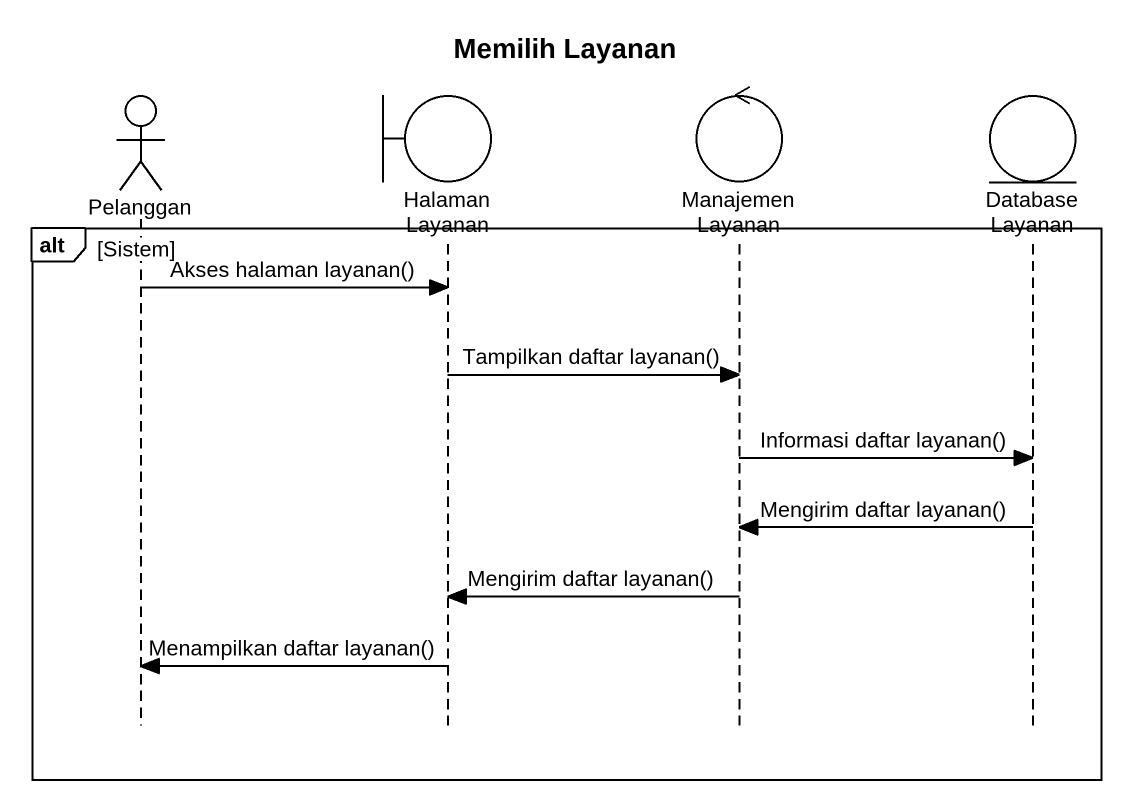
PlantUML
@startuml
title Memilih Layanan
hide footbox
actor Pelanggan
boundary "Halaman Layanan" as Halaman_Layanan
control "Manajemen Layanan" as Manajemen_Layanan
entity "Database Layanan" as Database_Layanan

alt Sistem
  Pelanggan -> Halaman_Layanan : Akses halaman layanan()
  Halaman_Layanan -> Manajemen_Layanan : Tampilkan daftar layanan()
  Manajemen_Layanan -> Database_Layanan : Informasi daftar layanan()
  Database_Layanan -> Manajemen_Layanan : Mengirim daftar layanan()
  Manajemen_Layanan -> Halaman_Layanan : Mengirim daftar layanan()
  Halaman_Layanan -> Pelanggan : Menampilkan daftar layanan()
end
@enduml
